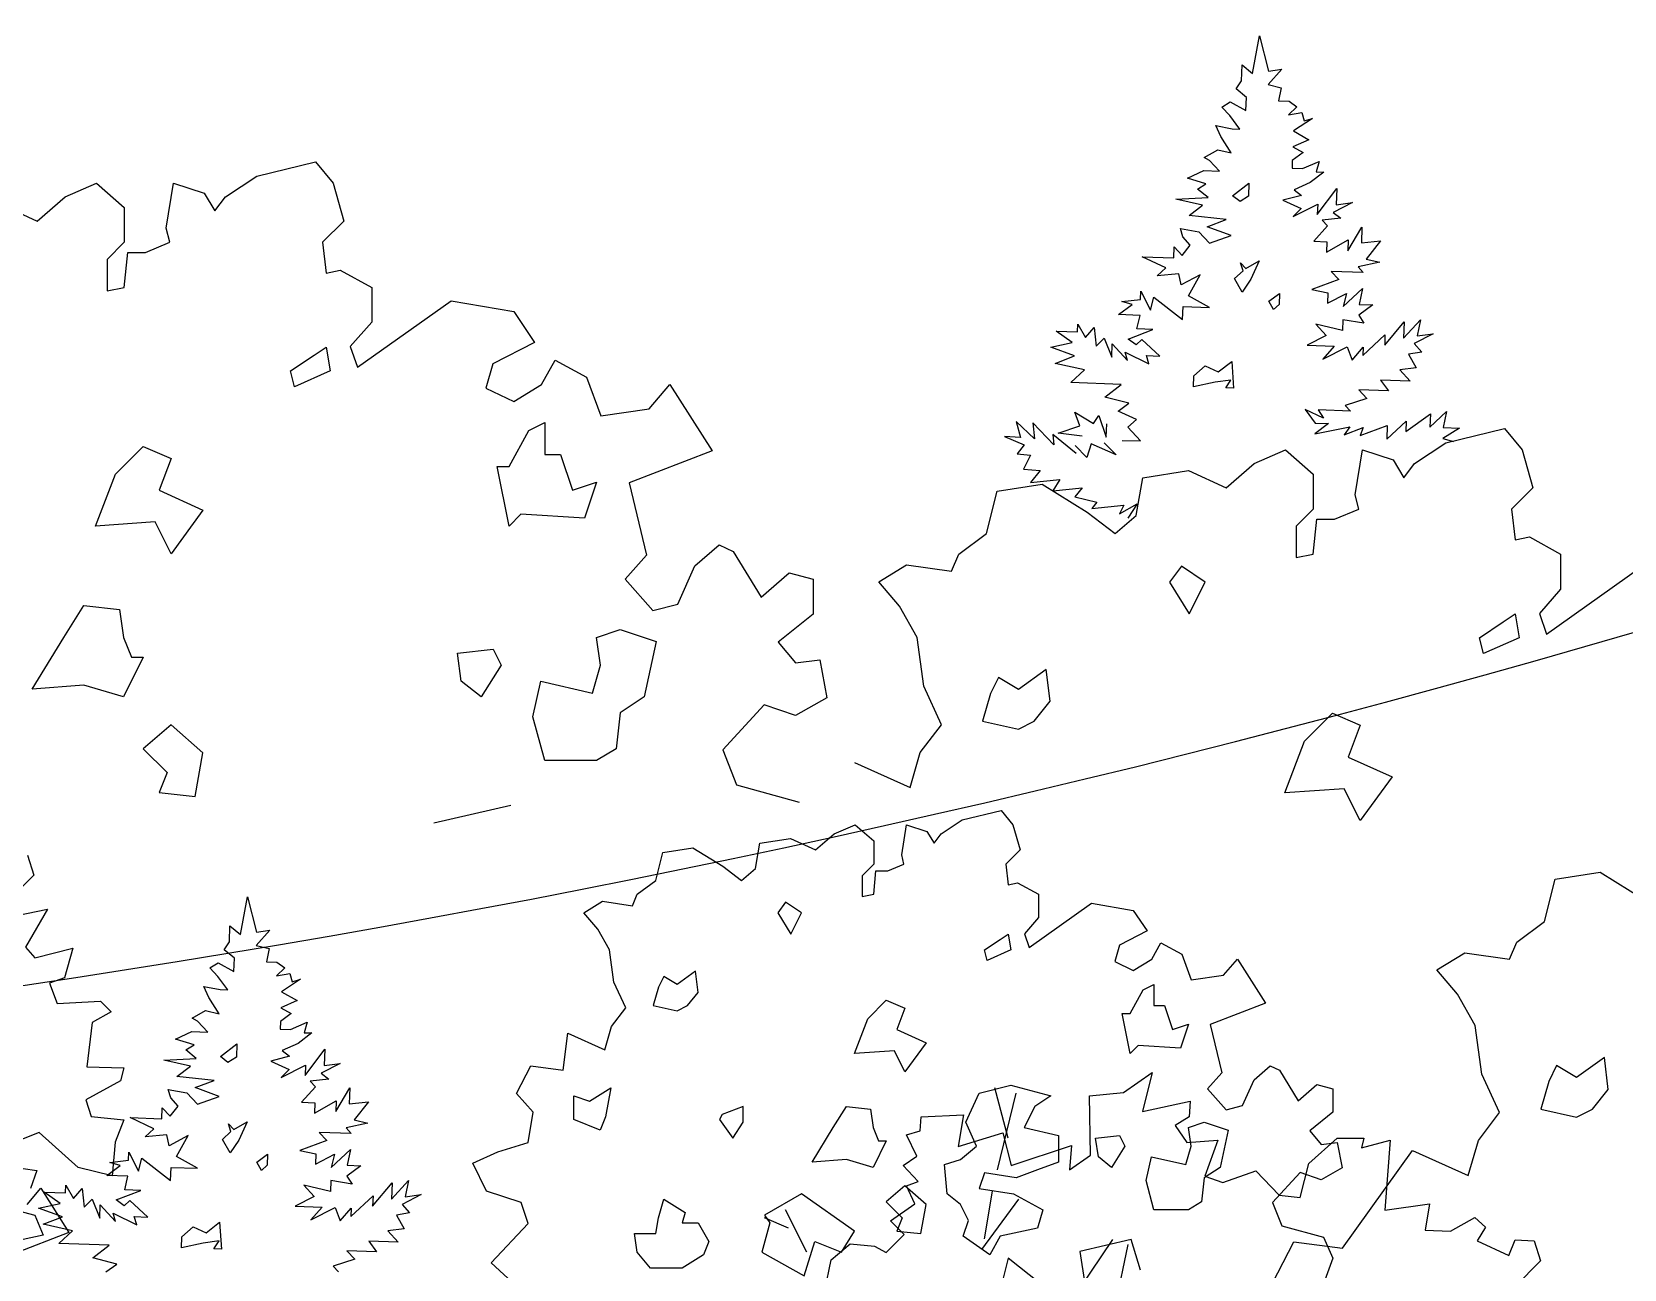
# Model space of a CAD drawing. Header units: inches. Extents: x 11.9 to 85.3, y 21.1 to 37.4.
# Drawn here: x 65.37 to 66.082, y 22.716 to 23.269 of the extents above; entities that cross this region are included whole.
import ezdxf

# ---------------------------------------------------------------- set-up
doc = ezdxf.new("R2010")
doc.units = ezdxf.units.IN
doc.header["$MEASUREMENT"] = 0
doc.layers.add('CAY', color=94, linetype='Continuous')
doc.layers.add('CAY-3', color=61, linetype='Continuous')

# ---------------------------------------------------------------- blocks, each defined once
blk = doc.blocks.new('A$C76451831')
at = {"layer": 'CAY'}
for p, q in [((2471.8, 2031.9), (2478.5, 2069.3)), ((2478.5, 2069.3), (2487.7, 2034.1)), ((2460.6, 2024.6), (2461.2, 2040.4)), ((2461.2, 2040.4), (2471.8, 2031.9)), ((2500.9, 2036.3), (2487.3, 2020.9)), ((2487.7, 2034.1), (2500.9, 2036.3)), ((2455.4, 2016.6), (2460.6, 2024.6)), ((2465.5, 2008.1), (2455.4, 2016.6)), ((2487.3, 2020.9), (2500.3, 2017.8)), ((2500.3, 2017.8), (2497.6, 2004.7)), ((2441.2, 1998.5), (2449.5, 2003.7)), ((2449, 1990.1), (2441.2, 1998.5)), ((2449.5, 2003.7), (2465, 1995)), ((2465, 1995), (2465.5, 2008.1)), ((2497.6, 2004.7), (2508, 2004.3)), ((2515.9, 1998.6), (2507.5, 1990.8)), ((2508, 2004.3), (2515.9, 1998.6)), ((2459, 1976.6), (2449, 1990.1)), ((2507.5, 1990.8), (2520.7, 1993)), ((2531.4, 1987.2), (2512.4, 1974.7)), ((2520.7, 1993), (2523.1, 1984.8)), ((2523.1, 1984.8), (2531.4, 1987.2)), ((2435.1, 1980.1), (2451.3, 1976.8)), ((2440.1, 1969.1), (2435.1, 1980.1)), ((2450.4, 1952.9), (2440.1, 1969.1)), ((2451.3, 1976.8), (2459, 1976.6)), ((2512.4, 1974.7), (2527.9, 1966)), ((2423.5, 1948.4), (2437, 1956)), ((2437, 1956), (2450.4, 1952.9)), ((2522, 1953.1), (2511.3, 1945.3)), ((2527.9, 1966), (2511.8, 1958.9)), ((2511.8, 1958.9), (2522, 1953.1)), ((1479.9, 1929.8), (1538.3, 1944)), ((1538.3, 1944), (1555.9, 1922.7)), ((2407, 1927.6), (2423.1, 1935.2)), ((2423.1, 1935.2), (2438.9, 1934.7)), ((2428.9, 1945.4), (2423.5, 1948.4)), ((2438.9, 1934.7), (2428.9, 1945.4)), ((2511.3, 1945.3), (2511.1, 1937.6)), ((2511.1, 1937.6), (2521.5, 1937.2)), ((2521.5, 1937.2), (2538.1, 1944.4)), ((2538.1, 1944.4), (2535, 1934)), ((1288.9, 1909.2), (1320.1, 1922.7)), ((1320.1, 1922.7), (1347.8, 1898.6)), ((1389.7, 1877.9), (1396.8, 1922.7)), ((1396.8, 1922.7), (1427.4, 1912.7)), ((1448.6, 1909.2), (1479.9, 1929.8)), ((1555.9, 1922.7), (1566.6, 1885)), ((2425.3, 1922), (2407, 1927.6)), ((2417, 1916.8), (2425.3, 1922)), ((2529.2, 1923.4), (2513.1, 1916.2)), ((2542.7, 1933.8), (2529.2, 1923.4)), ((2535, 1934), (2542.7, 1933.8)), ((1261.1, 1885), (1288.9, 1909.2)), ((1427.4, 1912.7), (1438, 1895)), ((1438, 1895), (1448.6, 1909.2)), ((2395.4, 1906.7), (2427.6, 1908.3)), ((2421.9, 1900.8), (2395.4, 1906.7)), ((2427.6, 1908.3), (2417, 1916.8)), ((2520.6, 1910.5), (2501.8, 1905.7)), ((2501.8, 1905.7), (2520.1, 1897.4)), ((2513.1, 1916.2), (2520.6, 1910.5)), ((2536.2, 1891.4), (2555.7, 1917.4)), ((2571.1, 1903.3), (2552.1, 1893.5)), ((2555.7, 1917.4), (2555.1, 1901.1)), ((2555.1, 1901.1), (2571.1, 1903.3)), ((1223.4, 1902.1), (1261.1, 1885)), ((1347.8, 1898.6), (1347.8, 1863.8)), ((2408.4, 1890.4), (2421.9, 1900.8)), ((2445.4, 1886.4), (2408.4, 1890.4)), ((2512.1, 1889.5), (2536.6, 1901.8)), ((2520.1, 1897.4), (2512.1, 1889.5)), ((2536.6, 1901.8), (2536.2, 1891.4)), ((2559.6, 1887.8), (2541, 1885.8)), ((2552.1, 1893.5), (2559.6, 1887.8)), ((1393.2, 1863.8), (1389.7, 1877.9)), ((1566.6, 1885), (1545.3, 1863.8)), ((2402.2, 1869.3), (2399.8, 1877.6)), ((2399.8, 1877.6), (2418.2, 1874.2)), ((2418.2, 1874.2), (2428.7, 1862.9)), ((2426.6, 1879.3), (2445.4, 1886.4)), ((2450.3, 1870.4), (2426.6, 1879.3)), ((2546.2, 1880.1), (2532.6, 1864.8)), ((2541, 1885.8), (2546.2, 1880.1)), ((2566.7, 1855.4), (2580.6, 1878.9)), ((2580.6, 1878.9), (2580.1, 1863.1)), ((1347.8, 1863.8), (1330.7, 1846.6)), ((1369, 1853.7), (1393.2, 1863.8)), ((1545.3, 1863.8), (1548.9, 1833.1)), ((2393.3, 1848.3), (2393.7, 1859.2)), ((2393.7, 1859.2), (2401.6, 1850.7)), ((2401.6, 1850.7), (2409.6, 1860.9)), ((2409.6, 1860.9), (2402.2, 1869.3)), ((2428.7, 1862.9), (2450.3, 1870.4)), ((2532.6, 1864.8), (2545.7, 1864.3)), ((2545.3, 1853.9), (2567, 1866.3)), ((2545.7, 1864.3), (2545.3, 1853.9)), ((2567, 1866.3), (2566.7, 1855.4)), ((2580.1, 1863.1), (2599.2, 1865.2)), ((2599.2, 1865.2), (2585, 1847.1)), ((1330.7, 1846.6), (1330.7, 1815.4)), ((1347.8, 1818.9), (1351.4, 1853.7)), ((1351.4, 1853.7), (1369, 1853.7)), ((2361.6, 1849.4), (2393.3, 1848.3)), ((2385.3, 1838.2), (2361.6, 1849.4)), ((2598.4, 1843.9), (2577, 1839.2)), ((2585, 1847.1), (2598.4, 1843.9)), ((1548.9, 1833.1), (1563, 1836)), ((1563, 1836), (1594.3, 1818.9)), ((2376.8, 1830.3), (2385.3, 1838.2)), ((2398.2, 1832.3), (2376.8, 1830.3)), ((2400.5, 1821.3), (2398.2, 1832.3)), ((2419.5, 1831.5), (2400.5, 1821.3)), ((2407.9, 1810.6), (2419.5, 1831.5)), ((2557.5, 1826.7), (2530.9, 1816.8)), ((2581.8, 1833.6), (2550.1, 1834.7)), ((2550.1, 1834.7), (2557.5, 1826.7)), ((2577, 1839.2), (2581.8, 1833.6)), ((1330.7, 1815.4), (1347.8, 1818.9)), ((1594.3, 1818.9), (1594.3, 1784.1)), ((2360.1, 1806.9), (2360.4, 1815)), ((2360.4, 1815), (2370.2, 1796.1)), ((2370.2, 1796.1), (2373.4, 1809.1)), ((2373.4, 1809.1), (2402, 1786.8)), ((2428.8, 1799), (2407.9, 1810.6)), ((2530.9, 1816.8), (2546.6, 1813.5)), ((2546.6, 1813.5), (2546.3, 1803.1)), ((2546.3, 1803.1), (2565.2, 1812.8)), ((2562, 1799.8), (2581.2, 1817.7)), ((2565.2, 1812.8), (2562, 1799.8)), ((2581.2, 1817.7), (2577.9, 1802)), ((1580.1, 1739.3), (1673.3, 1805.4)), ((1673.3, 1805.4), (1735.8, 1794.7)), ((1735.8, 1794.7), (1756.4, 1764.1)), ((2338.3, 1791.8), (2351.8, 1801.7)), ((2341.5, 1804.8), (2360.1, 1806.9)), ((2351.8, 1801.7), (2341.5, 1804.8)), ((2402, 1786.8), (2402.5, 1799.9)), ((2402.5, 1799.9), (2428.8, 1799)), ((2591.5, 1801.5), (2577.6, 1791.1)), ((2577.9, 1802), (2591.5, 1801.5)), ((1594.3, 1784.1), (1573, 1759.9)), ((2297.4, 1774.6), (2297.7, 1782.3)), ((2297.7, 1782.3), (2305.3, 1768.9)), ((2305.3, 1768.9), (2313.9, 1779)), ((2313.9, 1779), (2315.9, 1760.3)), ((2359.6, 1791), (2338.3, 1791.8)), ((2347.9, 1767.4), (2372.2, 1777)), ((2356.4, 1777.5), (2359.6, 1791)), ((2372.2, 1777), (2356.4, 1777.5)), ((2561.2, 1775.8), (2534.7, 1782.2)), ((2534.7, 1782.2), (2545.1, 1770.9)), ((2561.5, 1786.7), (2561.2, 1775.8)), ((2582.7, 1783.2), (2561.5, 1786.7)), ((2577.6, 1791.1), (2582.7, 1783.2)), ((2603.3, 1761.2), (2622.6, 1784.5)), ((2622.1, 1768.2), (2639, 1786.7)), ((2622.6, 1784.5), (2622.1, 1768.2)), ((2639, 1786.7), (2635.8, 1770.5)), ((1756.4, 1764.1), (1715.1, 1742.8)), ((2270.6, 1759.2), (2292, 1763.9)), ((2292, 1763.9), (2276.1, 1775.3)), ((2276.1, 1775.3), (2297.4, 1774.6)), ((2315.9, 1760.3), (2323.9, 1768.2)), ((2323.9, 1768.2), (2331.4, 1749.4)), ((2331.4, 1749.4), (2331.9, 1762.5)), ((2331.9, 1762.5), (2347.1, 1746.1)), ((2355.9, 1761.7), (2347.9, 1767.4)), ((2361.5, 1766.9), (2355.9, 1761.7)), ((2379.5, 1750.4), (2361.5, 1766.9)), ((2545.1, 1770.9), (2526.2, 1761.2)), ((2526.2, 1761.2), (2552.9, 1760.2)), ((2581.6, 1751.1), (2603.6, 1771.6)), ((2603.6, 1771.6), (2603.3, 1761.2)), ((2651.7, 1772.6), (2632.8, 1762.9)), ((2632.8, 1762.9), (2640.2, 1754.5)), ((2635.8, 1770.5), (2651.7, 1772.6)), ((1573, 1759.9), (1580.1, 1739.3)), ((1763.5, 1722.2), (1777.1, 1746.4)), ((1777.1, 1746.4), (1808.3, 1729.3)), ((2294.3, 1750.7), (2270.6, 1759.2)), ((2275, 1743.2), (2294.3, 1750.7)), ((2347.1, 1746.1), (2344.7, 1754.4)), ((2344.7, 1754.4), (2368.3, 1742.7)), ((2365.9, 1750.9), (2379.5, 1750.4)), ((2368.3, 1742.7), (2365.9, 1750.9)), ((2552.9, 1760.2), (2541.6, 1747.5)), ((2541.6, 1747.5), (2566, 1759.8)), ((2566, 1759.8), (2571, 1746.5)), ((2571, 1746.5), (2581.9, 1759.2)), ((2581.9, 1759.2), (2581.6, 1751.1)), ((2640.2, 1754.5), (2627, 1752.2)), ((2627, 1752.2), (2634.6, 1738.8)), ((1715.1, 1742.8), (1708.1, 1718.6)), ((1808.3, 1729.3), (1822.5, 1690.9)), ((2304.2, 1736.7), (2275, 1743.2)), ((2290.6, 1724.1), (2304.2, 1736.7)), ((2634.6, 1738.8), (2618.3, 1736.6)), ((2618.3, 1736.6), (2628.7, 1725.4)), ((1708.1, 1718.6), (1735.8, 1705.1)), ((1735.8, 1705.1), (1763.5, 1722.2)), ((1870.8, 1698), (1891.4, 1722.2)), ((1891.4, 1722.2), (1933.3, 1656.1)), ((2340.9, 1722.3), (2290.6, 1724.1)), ((2324.6, 1709.7), (2340.9, 1722.3)), ((2577.7, 1716.8), (2585.5, 1708.3)), ((2607.1, 1715.7), (2577.7, 1716.8)), ((2628.7, 1725.4), (2599.3, 1726.4)), ((2599.3, 1726.4), (2607.1, 1715.7)), ((1822.5, 1690.9), (1870.8, 1698)), ((2348.4, 1703.5), (2324.6, 1709.7)), ((2337.7, 1695.7), (2348.4, 1703.5)), ((2524, 1697.3), (2533.9, 1683.8)), ((2542.3, 1688.5), (2524, 1697.3)), ((2585.5, 1708.3), (2564, 1701.4)), ((2564, 1701.4), (2569.2, 1695.7)), ((2236.3, 1685.2), (2240.6, 1669.3)), ((2254.4, 1667.9), (2236.3, 1685.2)), ((2252.8, 1684.1), (2254.4, 1667.9)), ((2273.6, 1662), (2252.8, 1684.1)), ((2294.6, 1694.5), (2313.2, 1683.4)), ((2299.6, 1681.1), (2294.6, 1694.5)), ((2313.2, 1683.4), (2318.5, 1691.4)), ((2318.5, 1691.4), (2325.9, 1669.8)), ((2325.9, 1669.8), (2326.4, 1682.9)), ((2356, 1687.3), (2337.7, 1695.7)), ((2347.5, 1679.5), (2356, 1687.3)), ((2547.5, 1683.4), (2533.6, 1673)), ((2533.9, 1683.8), (2547.5, 1683.4)), ((2569.2, 1695.7), (2537.1, 1696.9)), ((2537.1, 1696.9), (2542.3, 1688.5)), ((2578.8, 1671.4), (2605.9, 1681.3)), ((2605.4, 1667.7), (2624.6, 1685.6)), ((2605.9, 1681.3), (2605.4, 1667.7)), ((2624.3, 1675.2), (2648.9, 1693)), ((2624.6, 1685.6), (2624.3, 1675.2)), ((2648.4, 1679.8), (2664.8, 1695.1)), ((2648.9, 1693), (2648.4, 1679.8)), ((2664.8, 1695.1), (2661.6, 1679.4)), ((2224.6, 1670.4), (2244.1, 1661.9)), ((2240.6, 1669.3), (2224.6, 1670.4)), ((2272.6, 1672.4), (2273.6, 1662)), ((2295.9, 1653.3), (2272.6, 1672.4)), ((2278, 1673.7), (2299.6, 1681.1)), ((2301.9, 1670.6), (2278, 1673.7)), ((2341.7, 1666.5), (2360.2, 1665.9)), ((2360.2, 1665.9), (2347.5, 1679.5)), ((2533.6, 1673), (2568.7, 1679.9)), ((2568.7, 1679.9), (2563, 1671.9)), ((2563, 1671.9), (2581.8, 1679.4)), ((2581.8, 1679.4), (2578.8, 1671.4)), ((2677.9, 1678.8), (2661.2, 1668.5)), ((2661.2, 1668.5), (2672, 1665.4)), ((2661.6, 1679.4), (2677.9, 1678.8)), ((2664.3, 1664.1), (2722.6, 1678.3)), ((2722.6, 1678.3), (2740.3, 1657)), ((1933.3, 1656.1), (1850.8, 1624.3)), ((2244.1, 1661.9), (2237.2, 1653)), ((2237.2, 1653), (2250.5, 1651.6)), ((2250.5, 1651.6), (2243.7, 1637.7)), ((2306.7, 1649.3), (2295.1, 1661.4)), ((2310.8, 1662.9), (2306.7, 1649.3)), ((2336, 1652.2), (2310.8, 1662.9)), ((2323.9, 1664.2), (2336, 1652.2)), ((2473.2, 1643.5), (2504.5, 1657)), ((2504.5, 1657), (2532.2, 1632.9)), ((2574, 1612.2), (2581.1, 1657)), ((2581.1, 1657), (2611.8, 1647)), ((2633, 1643.5), (2664.3, 1664.1)), ((2740.3, 1657), (2750.9, 1619.3)), ((2243.7, 1637.7), (2260.2, 1636.6)), ((2260.2, 1636.6), (2250.4, 1624.7)), ((2362.4, 1629.3), (2407.8, 1636.4)), ((2407.8, 1636.4), (2445.5, 1619.3)), ((2445.5, 1619.3), (2473.2, 1643.5)), ((2611.8, 1647), (2622.4, 1629.3)), ((2622.4, 1629.3), (2633, 1643.5)), ((1850.8, 1624.3), (1867.9, 1552.3)), ((2217.3, 1615.8), (2262.1, 1622.8)), ((2250.4, 1624.7), (2279.7, 1627.6)), ((2262.1, 1622.8), (2306.9, 1595.1)), ((2279.7, 1627.6), (2272.6, 1616.4)), ((2272.6, 1616.4), (2301.9, 1619.3)), ((2301.9, 1619.3), (2294.6, 1610.4)), ((2355.9, 1591.6), (2362.4, 1629.3)), ((2532.2, 1632.9), (2532.2, 1598.1)), ((2750.9, 1619.3), (2729.7, 1598.1)), ((2206.7, 1573.9), (2217.3, 1615.8)), ((2294.6, 1610.4), (2316.5, 1604.8)), ((2316.5, 1604.8), (2311.6, 1598.8)), ((2311.6, 1598.8), (2343.6, 1601.9)), ((2339, 1593.3), (2356.7, 1603.2)), ((2343.6, 1601.9), (2339, 1593.3)), ((2356.7, 1603.2), (2347.6, 1589.1)), ((2577.6, 1598.1), (2574, 1612.2)), ((2306.9, 1595.1), (2334.7, 1573.9)), ((2334.7, 1573.9), (2355.9, 1591.6)), ((2532.2, 1598.1), (2515.1, 1580.9)), ((2532.2, 1553.2), (2535.7, 1588)), ((2535.7, 1588), (2553.4, 1588)), ((2553.4, 1588), (2577.6, 1598.1)), ((2729.7, 1598.1), (2733.2, 1567.4)), ((2179, 1553.2), (2206.7, 1573.9)), ((2515.1, 1580.9), (2515.1, 1549.7)), ((2733.2, 1567.4), (2747.4, 1570.3)), ((2747.4, 1570.3), (2778.6, 1553.2)), ((1916.2, 1541.7), (1940.4, 1562.3)), ((1940.4, 1562.3), (1954.5, 1555.8)), ((1954.5, 1555.8), (1982.2, 1510.4)), ((1867.9, 1552.3), (1846.6, 1528.1)), ((1899.1, 1503.3), (1916.2, 1541.7)), ((2099.4, 1525.5), (2127.1, 1542.6)), ((2127.1, 1542.6), (2171.9, 1536.1)), ((2171.9, 1536.1), (2179, 1553.2)), ((2515.1, 1549.7), (2532.2, 1553.2)), ((2764.5, 1473.6), (2857.6, 1539.7)), ((2778.6, 1553.2), (2778.6, 1518.4)), ((1846.6, 1528.1), (1874.3, 1496.9)), ((1982.2, 1510.4), (2010, 1534.6)), ((2010, 1534.6), (2034.1, 1528.1)), ((2034.1, 1528.1), (2034.1, 1493.3)), ((2120, 1501.3), (2099.4, 1525.5)), ((2778.6, 1518.4), (2757.4, 1494.2)), ((1874.3, 1496.9), (1899.1, 1503.3)), ((2034.1, 1493.3), (1999.3, 1465.6)), ((2137.7, 1470.1), (2120, 1501.3)), ((2757.4, 1494.2), (2764.5, 1473.6)), ((1999.3, 1465.6), (2016.4, 1445)), ((2144.2, 1421.7), (2137.7, 1470.1)), ((2016.4, 1445), (2040.6, 1447.9)), ((2040.6, 1447.9), (2047.7, 1410.1)), ((2161.9, 1383.3), (2144.2, 1421.7)), ((1985.2, 1403.1), (1943.9, 1358.2)), ((2016.4, 1392.5), (1985.2, 1403.1)), ((2047.7, 1410.1), (2016.4, 1392.5)), ((2140.7, 1355.6), (2161.9, 1383.3)), ((1943.9, 1358.2), (1957.5, 1323.4)), ((2130.6, 1320.8), (2140.7, 1355.6)), ((2075.2, 1345.6), (2130.6, 1320.8)), ((1957.5, 1323.4), (2020, 1306.3)), ((1732.8, 1302.8), (1656.2, 1285.1)), ((2228.3, 971.5), (2215.1, 1021.6)), ((2217.8, 939.8), (2236.3, 1016.3)), ((2201.9, 860.6), (2238.9, 910.7)), ((2204.6, 871.1), (2212.5, 918.7)), ((2009.3, 881.7), (1985.5, 892.2)), ((2027.8, 857.9), (2006.6, 900.2)), ((2281, 794.5), (2332.5, 870.4)), ((2326.2, 761), (2347.8, 865.6)), ((2491.6, 827), (2512.8, 868.3)), ((2512.8, 868.3), (2561.2, 861.8))]:
    blk.add_line(p, q, dxfattribs=at)
for points in [[(4230.8, 1988.9), (4237.1, 2019.4), (4256.1, 2035.3), (4280.3, 2033.1), (4291.9, 2026.8), (4309.9, 2044.7), (4296.2, 2058.5), (4320.4, 2075.3), (4312, 2093.3), (4323.6, 2097.5), (4308.8, 2113.3), (4322.5, 2122.8), (4312, 2143.9), (4325.7, 2148.1), (4326.7, 2161.8), (4368.9, 2163.9), (4363.7, 2132.3), (4408, 2146), (4416.4, 2113.3), (4476.5, 2133.3), (4474.4, 2109.1), (4495.5, 2123.9), (4494.4, 2182.9), (4528.2, 2186.1), (4556.7, 2206.1), (4547.2, 2167.1), (4594.6, 2177.6), (4593.6, 2161.8), (4579.9, 2153.4), (4591.5, 2136.5), (4622.1, 2138.6), (4609.4, 2102.8), (4627.3, 2096.4), (4660, 2108), (4683.2, 2083.8), (4704.3, 2081.7), (4712.8, 2115.4), (4741.2, 2140.7), (4767.6, 2140.7), (4765.5, 2131.2), (4794, 2138.6), (4788.7, 2069), (4833, 2075.3), (4828.8, 2049), (4854.1, 2047.9), (4878.3, 2061.6), (4888.9, 2052.1), (4880.5, 2038.4), (4912.1, 2023.7), (4918.4, 2039.5), (4937.4, 2038.4), (4943.7, 2018.4), (4918.4, 1993.1)], [(2492.6, 1796.8), (2487.9, 1805.1), (2498.6, 1812.9), (2498.2, 1802), (2492.6, 1796.8)], [(1251.4, 1253.4), (1257.7, 1233.4), (1232.4, 1208)], [(1240.8, 1193.3), (1271.4, 1199.6), (1249.3, 1161.6), (1258.8, 1151.1), (1296.7, 1160.6), (1288.3, 1131.1), (1273.5, 1125.8), (1280.9, 1105.7), (1324.2, 1107.9), (1334.7, 1097.3), (1315.7, 1086.8), (1310.4, 1042.5), (1347.4, 1041.4), (1344.2, 1028.7), (1309.4, 1009.8), (1314.7, 992.9), (1347.4, 989.7), (1338.9, 967.6), (1335.8, 933.8), (1302, 942.3), (1263, 977.1), (1238.7, 967.6)], [(1233.4, 943.3), (1260.9, 939.1), (1254.5, 921.2)], [(1231.3, 902.2), (1258.8, 894.8), (1267.2, 874.8), (1247.2, 870.5)], [(1738.5, 824), (1713.4, 847.2), (1750.3, 886.5), (1743.2, 907.3), (1708.6, 918.7), (1694.9, 946.6), (1720, 958), (1750.3, 967.1), (1755, 997.4), (1738.5, 1015.9), (1752.7, 1043.4), (1784.9, 1039.1), (1789.6, 1076), (1826.6, 1059.5), (1833.2, 1082.7), (1847.4, 1101.2), (1835.6, 1126.7), (1831.3, 1159), (1819.5, 1179.8), (1805.7, 1196), (1824.2, 1207.4), (1854.1, 1203), (1858.8, 1214.4), (1877.3, 1228.2), (1884.3, 1256.1), (1914.2, 1260.8), (1944.1, 1242.4), (1962.6, 1228.2), (1976.7, 1240), (1981, 1265.2), (2011.3, 1269.9), (2036.5, 1258.5), (2054.9, 1274.6), (2075.8, 1283.7), (2094.3, 1267.5), (2094.3, 1244.3), (2082.9, 1232.9), (2082.9, 1212.1), (2094.3, 1214.4), (2096.6, 1237.6), (2108.4, 1237.6), (2124.5, 1244.3), (2122.2, 1253.8), (2126.9, 1283.7), (2147.3, 1277), (2154.4, 1265.2), (2161.5, 1274.6), (2182.3, 1288.4), (2221.2, 1297.8), (2233, 1283.7), (2240.1, 1258.5), (2225.9, 1244.3), (2228.3, 1223.9), (2237.7, 1225.8), (2258.6, 1214.4), (2258.6, 1191.2), (2244.4, 1175.1), (2249.1, 1161.4), (2311.2, 1205.4), (2352.9, 1198.3), (2366.7, 1177.9), (2339.1, 1163.7), (2334.4, 1147.6), (2352.9, 1138.5), (2371.4, 1149.9), (2380.4, 1166.1), (2401.2, 1154.7), (2410.7, 1129.1), (2442.9, 1133.8), (2456.7, 1149.9), (2484.6, 1105.9), (2429.6, 1084.7), (2441, 1036.7), (2426.8, 1020.6), (2445.3, 999.7), (2461.8, 1004.1), (2473.2, 1029.6), (2489.3, 1043.4), (2498.7, 1039.1), (2517.2, 1008.8), (2535.7, 1024.9), (2551.8, 1020.6), (2551.8, 997.4), (2528.6, 978.9), (2540, 965.1), (2556.1, 967.1), (2560.8, 941.9), (2540, 930.1), (2519.2, 937.2), (2491.7, 907.3), (2500.7, 884.1), (2542.4, 872.7), (2551.8, 851.9), (2542.4, 826.3)], [(2360, 840.1), (2350.9, 870.4), (2299.8, 858.6), (2304.6, 826.3)], [(2260.5, 826.3), (2228.3, 851.9), (2221.2, 824)], [(1329.6, 838.2), (1340.3, 846), (1316.5, 852.2), (1332.8, 864.8), (1282.6, 866.6), (1296.2, 879.2), (1266.9, 885.7), (1286.2, 893.2), (1262.5, 901.7), (1284, 906.4), (1268.1, 917.8), (1289.3, 917.1), (1289.6, 924.8), (1297.3, 911.4), (1305.8, 921.5), (1307.9, 902.9), (1315.9, 910.7), (1323.4, 891.9), (1323.8, 905), (1339.1, 888.6), (1336.7, 896.9), (1360.3, 885.2), (1357.8, 893.4), (1371.4, 892.9), (1353.4, 909.4), (1347.8, 904.2), (1339.8, 909.9), (1364.2, 919.5), (1348.4, 920), (1351.5, 933.5), (1330.3, 934.3), (1343.8, 944.2), (1333.4, 947.3), (1352.1, 949.4), (1352.4, 957.5), (1362.1, 938.6), (1365.3, 951.6), (1394, 929.3), (1394.4, 942.4), (1420.7, 941.5), (1399.8, 953.1), (1411.4, 974), (1392.5, 963.8), (1390.1, 974.8), (1368.8, 972.8), (1377.2, 980.7), (1353.6, 991.9), (1385.3, 990.8), (1385.6, 1001.7), (1393.5, 993.3), (1401.6, 1003.4), (1394.2, 1011.8), (1391.7, 1020.1), (1410.2, 1016.7), (1420.7, 1005.5), (1442.2, 1012.9), (1418.5, 1021.8), (1437.3, 1028.9), (1400.3, 1032.9), (1413.8, 1043.3), (1387.3, 1049.2), (1419.5, 1050.8), (1409, 1059.4), (1417.3, 1064.5), (1398.9, 1070.1), (1415, 1077.7), (1430.9, 1077.2), (1420.8, 1088), (1415.5, 1090.9), (1428.9, 1098.6), (1442.4, 1095.4), (1432.1, 1111.6), (1427, 1122.6), (1443.2, 1119.4), (1450.9, 1119.1), (1441, 1132.6), (1433.1, 1141), (1441.4, 1146.2), (1457, 1137.5), (1457.5, 1150.6), (1447.3, 1159.1), (1452.6, 1167.1), (1453.1, 1182.9), (1463.7, 1174.4), (1470.5, 1211.8), (1479.7, 1176.6), (1492.9, 1178.8), (1479.2, 1163.4), (1492.2, 1160.3), (1489.5, 1147.2), (1499.9, 1146.8), (1507.9, 1141.1), (1499.4, 1133.3), (1512.7, 1135.5), (1515.1, 1127.3), (1523.3, 1129.7), (1504.3, 1117.2), (1519.9, 1108.5), (1503.8, 1101.4), (1514, 1095.6), (1503.3, 1087.8), (1503, 1080.1), (1513.4, 1079.7), (1530, 1086.9), (1526.9, 1076.5), (1534.6, 1076.3), (1521.1, 1065.9), (1505, 1058.7), (1512.5, 1053), (1493.8, 1048.2), (1512, 1039.9), (1504.1, 1032), (1528.5, 1044.3), (1528.1, 1033.9), (1547.6, 1060), (1547.1, 1043.7), (1563, 1045.8), (1544.1, 1036.1), (1551.6, 1030.3), (1532.9, 1028.3), (1538.2, 1022.7), (1524.5, 1007.3), (1537.6, 1006.8), (1537.3, 996.4), (1559, 1008.8), (1558.6, 997.9), (1572.6, 1021.5), (1572, 1005.6), (1591.1, 1007.7), (1576.9, 989.6), (1590.4, 986.4), (1568.9, 981.7), (1573.7, 976.1), (1542, 977.2), (1549.5, 969.2), (1522.8, 959.3), (1538.6, 956), (1538.2, 945.6), (1557.1, 955.4), (1554, 942.3), (1573.2, 960.2), (1569.9, 944.5), (1583.5, 944), (1569.5, 933.6), (1574.7, 925.7), (1553.5, 929.2), (1553.1, 918.3), (1526.6, 924.7), (1537.1, 913.4), (1518.2, 903.7), (1544.9, 902.7), (1533.5, 890), (1558, 902.3), (1563, 889), (1573.8, 901.7), (1573.5, 893.6), (1595.6, 914.1), (1595.2, 903.7), (1614.6, 927.1), (1614, 910.8), (1631, 929.2), (1627.7, 913), (1643.6, 915.2), (1624.7, 905.4), (1632.1, 897), (1618.9, 894.7), (1626.6, 881.3), (1610.2, 879.2), (1620.7, 867.9), (1591.3, 868.9), (1599.1, 858.2), (1569.6, 859.3), (1577.5, 850.8), (1556, 843.9), (1561.2, 838.3)], [(1484.5, 939.3), (1479.8, 947.6), (1490.5, 955.4), (1490.1, 944.5), (1484.5, 939.3)]]:
    blk.add_lwpolyline(points, dxfattribs=at)
for points in [[(2451.7, 1910.2), (2468, 1922.8), (2467.5, 1909.6), (2459.2, 1904.5)], [(2453.8, 1827.6), (2462.2, 1835.5), (2459.8, 1843.3), (2465, 1837.6), (2478.4, 1845.3), (2470.1, 1827), (2461.5, 1814.2)], [(1537.1, 1751.5), (1548.9, 1759.4), (1552.9, 1735.6), (1517.3, 1719.8), (1513.3, 1735.6)], [(2452.7, 1718.4), (2445, 1718.7), (2450.2, 1726.6), (2434.3, 1724.5), (2412.8, 1719.8), (2413.2, 1730.7), (2424.4, 1740.7), (2437.4, 1734.8), (2450.9, 1745.2)], [(1750.8, 1676.2), (1766.7, 1684.2), (1766.7, 1652.5), (1782.5, 1652.5), (1794.4, 1616.8), (1818.1, 1624.8), (1806.3, 1589.1), (1742.9, 1593.1), (1731.1, 1581.2), (1719.2, 1640.6), (1731.1, 1640.6)], [(1339.1, 1632.7), (1366.8, 1660.4), (1394.5, 1648.5), (1382.7, 1616.8), (1426.2, 1597), (1394.5, 1553.5), (1378.7, 1585.2), (1319.3, 1581.2)], [(2424.5, 1525.4), (2400.8, 1541.2), (2388.9, 1525.4), (2408.7, 1493.7)], [(1287.7, 1470.3), (1307.5, 1502), (1343.1, 1498), (1347, 1470.3), (1355, 1450.5), (1366.8, 1450.5), (1347, 1410.9), (1307.5, 1422.8), (1256, 1418.8)], [(2721.4, 1485.8), (2733.3, 1493.7), (2737.3, 1469.9), (2701.6, 1454.1), (2697.7, 1469.9)], [(1754.8, 1391.1), (1762.7, 1426.7), (1814.2, 1414.8), (1822.1, 1442.6), (1818.1, 1470.3), (1841.9, 1478.2), (1877.5, 1466.3), (1865.7, 1410.9), (1841.9, 1395), (1837.9, 1359.4), (1818.1, 1347.5), (1766.7, 1347.5)], [(1683.5, 1426.7), (1679.6, 1454.5), (1715.2, 1458.4), (1723.1, 1442.6), (1703.3, 1410.9)], [(2270.1, 1406.6), (2266.2, 1438.3), (2238.4, 1418.5), (2218.7, 1430.3), (2210.7, 1414.5), (2202.8, 1386.8), (2238.4, 1378.9), (2254.3, 1386.8)], [(1418.3, 1311.9), (1426.2, 1355.4), (1394.5, 1383.2), (1366.8, 1359.4), (1390.6, 1335.6), (1382.7, 1315.8)], [(2523.5, 1367), (2551.2, 1394.7), (2578.9, 1382.8), (2567, 1351.1), (2610.6, 1331.3), (2578.9, 1287.8), (2563.1, 1319.5), (2503.7, 1315.5)], [(2022.5, 1195.9), (2006.6, 1206.4), (1998.7, 1195.9), (2011.9, 1174.8)], [(2220.4, 1169.5), (2228.3, 1174.8), (2231, 1158.9), (2207.2, 1148.4), (2204.6, 1158.9)], [(1919.5, 1116.7), (1916.9, 1137.8), (1898.4, 1124.6), (1885.2, 1132.5), (1880, 1122), (1874.7, 1103.5), (1898.4, 1098.2), (1909, 1103.5)], [(2362.9, 1119.3), (2373.5, 1124.6), (2373.5, 1103.5), (2384.1, 1103.5), (2392, 1079.7), (2407.8, 1085), (2399.9, 1061.2), (2357.7, 1063.9), (2349.7, 1055.9), (2341.8, 1095.6), (2349.7, 1095.6)], [(2088.5, 1090.3), (2106.9, 1108.8), (2125.4, 1100.8), (2117.5, 1079.7), (2146.5, 1066.5), (2125.4, 1037.5), (2114.9, 1058.6), (2075.3, 1055.9)], [(1443.6, 1052.7), (1459.9, 1065.3), (1459.5, 1052.2), (1451.1, 1047)], [(1795.5, 989.9), (1795.5, 1013.7), (1811.3, 1008.4), (1832.5, 1021.6), (1827.2, 992.6), (1821.9, 979.4)], [(2209.9, 855.3), (2183.5, 873.8), (2188.8, 889.6), (2180.8, 905.5), (2167.6, 916), (2165, 945.1), (2180.8, 950.3), (2196.7, 963.5), (2186.1, 987.3), (2199.3, 1016.3), (2231, 1024.3), (2270.6, 1013.7), (2254.7, 1003.1), (2244.2, 982), (2278.5, 974.1), (2278.5, 947.7), (2257.4, 939.8), (2236.3, 931.9), (2204.6, 937.1), (2199.3, 921.3), (2233.6, 916), (2262.7, 900.2), (2257.4, 881.7), (2220.4, 873.8)], [(1943.3, 995.2), (1940.7, 989.9), (1953.9, 971.5), (1964.4, 987.3), (1964.4, 1003.1)], [(2054.1, 982), (2067.3, 1003.1), (2091.1, 1000.5), (2093.7, 982), (2099, 968.8), (2106.9, 968.8), (2093.7, 942.4), (2067.3, 950.3), (2033, 947.7)], [(1445.7, 970.1), (1454.1, 978), (1451.7, 985.8), (1456.9, 980.2), (1470.4, 987.9), (1462, 969.6), (1453.4, 956.7)], [(2365.6, 929.2), (2370.9, 953), (2405.2, 945.1), (2410.4, 963.5), (2407.8, 982), (2423.6, 987.3), (2447.4, 979.4), (2439.5, 942.4), (2423.6, 931.9), (2421, 908.1), (2407.8, 900.2), (2373.5, 900.2)], [(2318.1, 953), (2315.4, 971.5), (2339.2, 974.1), (2344.5, 963.5), (2331.3, 942.4)], [(2141.2, 876.4), (2146.5, 905.5), (2125.4, 923.9), (2106.9, 908.1), (2122.8, 892.2), (2117.5, 879)], [(1903.7, 887), (1919.5, 887), (1930.1, 868.5), (1924.8, 855.3), (1903.7, 842.1), (1872, 842.1), (1858.8, 857.9), (1856.2, 876.4), (1877.3, 876.4), (1880, 892.2), (1885.2, 910.7), (1906.4, 897.5)], [(2062.1, 857.9), (2075.3, 879), (2022.5, 916), (1985.5, 894.9), (1990.8, 887), (1982.9, 857.9), (2025.1, 834.2), (2035.7, 868.5)], [(1444.6, 860.9), (1436.9, 861.2), (1442.2, 869.2), (1426.3, 867), (1404.8, 862.3), (1405.2, 873.2), (1416.4, 883.2), (1429.3, 877.3), (1442.8, 887.7)]]:
    blk.add_lwpolyline(points, close=True, dxfattribs=at)
at = {"layer": 'CAY-3'}
for p, q in [((2762.6, 1187.4), (2773.2, 1229.3)), ((2773.2, 1229.3), (2818.1, 1236.4)), ((2818.1, 1236.4), (2862.9, 1208.6)), ((2734.9, 1166.8), (2762.6, 1187.4)), ((2727.8, 1149.6), (2734.9, 1166.8)), ((2655.3, 1139), (2683, 1156.1)), ((2683, 1156.1), (2727.8, 1149.6)), ((2676, 1114.8), (2655.3, 1139)), ((2693.6, 1083.6), (2676, 1114.8)), ((2700.1, 1035.2), (2693.6, 1083.6)), ((2717.8, 996.9), (2700.1, 1035.2)), ((2696.6, 969.1), (2717.8, 996.9)), ((2686.6, 934.3), (2696.6, 969.1)), ((2561.2, 861.8), (2631.1, 959.1)), ((2631.1, 959.1), (2686.6, 934.3))]:
    blk.add_line(p, q, dxfattribs=at)
blk.add_lwpolyline([(6792, 1061.4), (6805.7, 1077.5), (6833.6, 1033.4), (6778.6, 1012.2)], dxfattribs=at)
blk.add_lwpolyline([(2826, 1020.1), (2822.1, 1051.8), (2794.4, 1032), (2774.6, 1043.9), (2766.7, 1028), (2758.7, 1000.3), (2794.4, 992.4), (2810.2, 1000.3)], close=True, dxfattribs=at)

msp = doc.modelspace()

# ---------------------------------------------------------------- linework, layer by layer
msp.add_lwpolyline([(61.45857, 23.79135, 0.283451), (67.06144, 23.39384), (67.06144, 24.37715)], format="xyb")

# ---------------------------------------------------------------- block references
at = {"layer": 'CAY', "xscale": 0.0004489089019145984, "yscale": 0.0004489089019145984, "zscale": 0.0004489089019145984}
for p in [(64.80582, 22.33817), (62.31846, 22.26819), (63.82489, 21.8133)]:
    msp.add_blockref('A$C76451831', p, dxfattribs=at)

doc.saveas('drawing.dxf')
